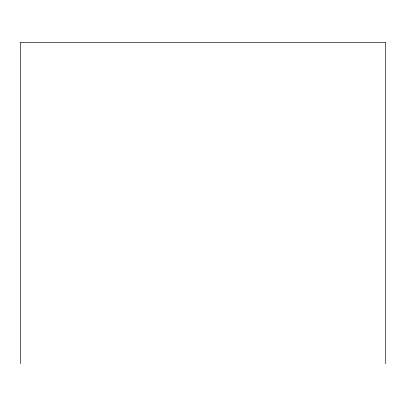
<?xml version="1.0" encoding="UTF-8"?>
<svg xmlns="http://www.w3.org/2000/svg" width="406" height="406" viewBox="0 0 406 406"><rect width="100%" height="100%" fill="white"/><g stroke="black" fill="none" stroke-linecap="round" stroke-linejoin="round"><path stroke-width="0.61" d="M385.7 363.619L385.7 42.381L20.3 42.381L20.3 363.619"/></g></svg>
